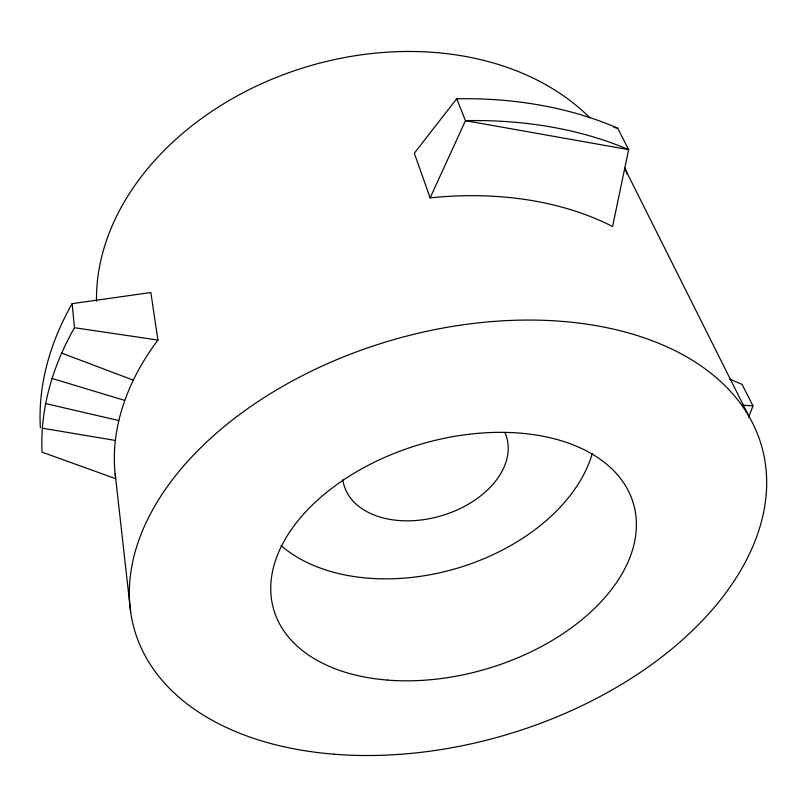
<?xml version="1.0" encoding="UTF-8"?>
<svg xmlns="http://www.w3.org/2000/svg" width="807" height="807" viewBox="0 0 807 807"><rect width="100%" height="100%" fill="white"/><g stroke="black" fill="none" stroke-linecap="round" stroke-linejoin="round"><path stroke-width="1.21" d="M72.146 303.644L74.466 327.723C53.02 365.41 39.886 408.513 42.065 452.162L115.714 478.702C108.844 428.961 128.252 379.29 157.93 340.06L150.848 292.527L72.146 303.644A364.542 256.999 -16.5 0 0 40.35 427.771M430.131 197.876L465.478 120.677L456.701 98.777L414.314 153.199L430.131 197.876A303.371 208.196 -16.5 0 1 612.574 226.525L628.633 149.638L617.668 128.152A364.542 256.999 -16.5 0 0 456.701 98.777M742.954 405.215L752.961 405.881A369.757 256.848 -16.5 0 1 748.553 417.35M74.466 327.723L157.93 340.06M42.226 428.174L115.209 440.42M613.956 127.476L617.668 128.152M45.474 403.53L118.659 420.538M51.89 378.412L124.641 400.373M61.544 353.062L133.185 380.107M729.447 378.987L742.097 384.414L752.961 405.881M624.426 167.664L748.876 416.261M115.159 473.759L130.704 612.342M96.507 301.213A275.782 208.065 -16.5 0 1 284.901 74.113A275.782 208.065 -16.5 0 1 589.937 117.903M624.457 167.523A275.782 208.065 -16.5 0 1 627.332 174.342M504.95 432.643A84.775 56.783 -16.5 0 1 440.834 515.935A84.775 56.783 -16.5 0 1 342.844 479.731M592.308 453.433A176.743 118.659 -16.5 0 1 457.055 568.279A176.743 118.659 -16.5 0 1 281.058 545.653M628.633 149.638L465.478 120.677A369.757 256.848 -16.5 0 1 628.633 149.638M334.068 754.212A326.754 205.422 -16.5 0 0 762.716 450.155A326.754 205.422 -16.5 0 0 247.224 408.978A326.754 205.422 -16.5 0 0 334.068 754.212M387.511 680.089A187.506 117.076 -16.5 0 0 634.241 506.604A187.506 117.076 -16.5 0 0 338.96 483.07A187.506 117.076 -16.5 0 0 387.511 680.089"/></g></svg>
